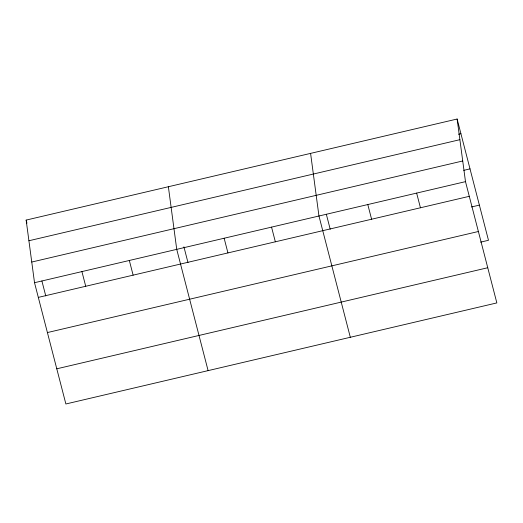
<?xml version="1.0" encoding="UTF-8"?>
<svg xmlns="http://www.w3.org/2000/svg" width="523" height="523" viewBox="0 0 523 523"><rect width="100%" height="100%" fill="white"/><g stroke="black" fill="none" stroke-linecap="round" stroke-linejoin="round"><path stroke-width="0.78" d="M457.122 119.022L465.49 181.638L496.85 302.915L65.878 403.978L34.518 282.708L26.15 220.085L457.122 119.022L488.482 240.292L480.604 242.142M458.553 134.254L460.92 133.698M28.909 240.75L459.88 139.687M31.753 262.043L462.724 160.973M463.711 170.354L470.014 168.877M34.518 282.708L465.49 181.638M38.31 297.391L469.281 196.321M471.511 206.964L479.388 205.114M47.41 332.563L478.382 231.499M56.785 368.807L487.75 267.737M416.641 193.092L420.44 207.775M367.8 204.552L371.598 219.229M326.339 214.267L330.209 229.237M350.318 337.276L318.958 216.006L310.59 153.383M271.548 227.119L275.346 241.803M224.145 238.24L227.936 252.916M183.913 246.836L187.986 262.592M208.102 370.63L176.735 249.353L168.373 186.737M129.331 260.474L133.123 275.157M81.921 271.587L85.72 286.271M26.15 220.085L26.948 223.177M41.899 280.975L45.769 295.94"/></g></svg>
